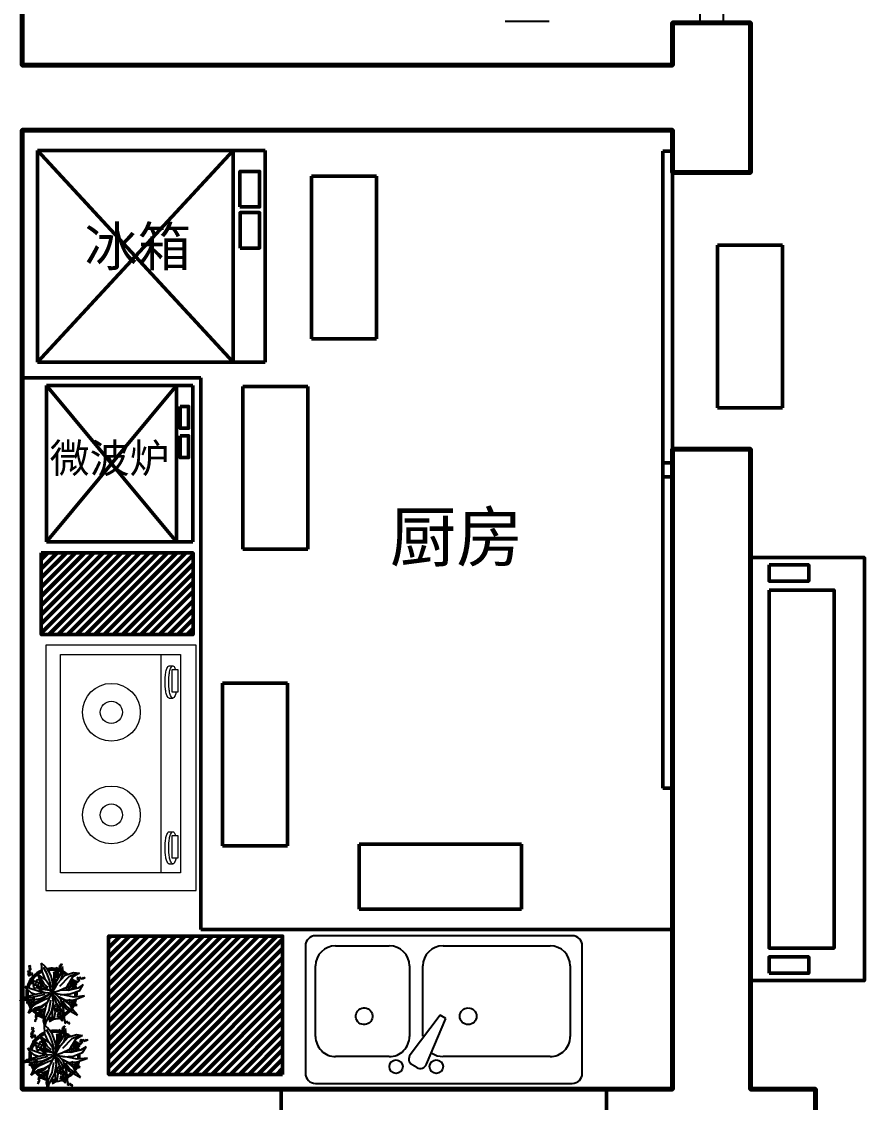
# Model space of a CAD drawing. Header units: millimetres. Extents: x 26134 to 52625, y 7627 to 18313.
# Drawn here: x 28587 to 31178, y 10652 to 13974 of the extents above; entities that cross this region are included whole.
import ezdxf

# ---------------------------------------------------------------- set-up
doc = ezdxf.new("R2010")
doc.units = ezdxf.units.MM
for name, color, linetype in [('door', 40, 'Continuous'), ('wall', 7, 'Continuous'), ('window', 50, 'Continuous'), ('人体', 7, 'Continuous'), ('区域', 22, 'Continuous'), ('家具', 6, 'Continuous'), ('户型组成', 5, 'Continuous'), ('户型面积图', 1, 'Continuous'), ('植物', 102, 'Continuous')]:
    doc.layers.add(name, color=color, linetype=linetype)
doc.styles.add('DIM_FONT', font='SIMPLEX', dxfattribs={"width": 0.8})
doc.styles.get("Standard").update_dxf_attribs({"font": 'arial.ttf'})

# ---------------------------------------------------------------- blocks, each defined once
blk = doc.blocks.new('门1')
at = {"layer": 'door'}
for p, q in [((44350.7, 18055.7), (44309.3, 18055.7)), ((44350.7, 18035), (44350.7, 18055.7)), ((44765, 18055.7), (44809.3, 18055.7)), ((44765, 18035), (44765, 18055.7)), ((44330, 18014.2), (44330, 18035)), ((44330, 18035), (44350.7, 18035)), ((44785.7, 18035), (44765, 18035)), ((44785.7, 18014.2), (44785.7, 18035)), ((44309.3, 18014.2), (44330, 18014.2)), ((44330, 18014.2), (44330, 17600)), ((44350.7, 18014.2), (44330, 18014.2)), ((44350.7, 17600), (44350.7, 18014.2)), ((44809.3, 18014.2), (44785.7, 18014.2)), ((44312.5, 17661.8), (44312.5, 17741.5)), ((44368.2, 17661.8), (44368.2, 17741.5)), ((44330, 17600), (44350.7, 17600))]:
    blk.add_line(p, q, dxfattribs=at)
at = {"layer": 'door', "lineweight": 50}
for p, q in [((44309.3, 18055.7), (44309.3, 18014.2)), ((44809.3, 18055.7), (44809.3, 18014.2))]:
    blk.add_line(p, q, dxfattribs=at)
at = {"layer": 'door', "linetype": 'ByBlock'}
blk.add_arc((44371.4, 18013.7), 414.2, 267.134, 0.0717, dxfattribs=at)
blk = doc.blocks.new('冰箱')
at = {"layer": '家具', "lineweight": 50}
for p, q in [((34285.4, 14147.2), (34985.4, 14147.2)), ((34985.4, 14147.2), (34985.4, 13497.2)), ((34985.4, 13497.2), (34285.4, 13497.2))]:
    blk.add_line(p, q, dxfattribs=at)
at = {"layer": '家具', "color": 8, "lineweight": 50}
for p, q in [((34285.4, 13497.2), (34886.7, 14147.2)), ((34285.4, 14147.2), (34886.7, 13497.2))]:
    blk.add_line(p, q, dxfattribs=at)
at = {"layer": '家具', "color": 6, "lineweight": 50}
blk.add_line((34886.7, 13497.2), (34886.7, 14147.2), dxfattribs=at)
at = {"layer": '家具', "lineweight": 50}
blk.add_lwpolyline([(34285.4, 13497.2), (34285.4, 14147.2)], dxfattribs=at)
at = {"layer": '家具', "color": 8, "lineweight": 50}
for points in [[(34907.5, 13973.9), (34907.5, 14082.9), (34967.9, 14082.9), (34967.9, 13973.9), (34907.5, 13973.9)], [(34907.7, 13847.5), (34907.7, 13956.5), (34968.1, 13956.5), (34968.1, 13847.5), (34907.7, 13847.5)]]:
    blk.add_lwpolyline(points, dxfattribs=at)
at = {"color": 5, "insert": (34429.7, 13912.1), "char_height": 120, "width": 354.843, "attachment_point": 1}
blk.add_mtext('{\\fSimSun|b0|i0|c134|p54;\\C4;冰箱}', dxfattribs=at)
blk = doc.blocks.new('平开窗6')
at = {"layer": 'window', "color": 2, "lineweight": 50}
for p, q in [((38233.7, 10083.8), (37233.7, 10083.8)), ((37233.7, 10083.8), (37233.7, 9843.8)), ((38233.7, 9843.8), (38233.7, 10083.8)), ((38233.7, 10003.8), (37233.7, 10003.8)), ((37233.7, 10003.8), (37233.7, 9923.8)), ((37233.7, 9923.8), (38233.7, 9923.8))]:
    blk.add_line(p, q, dxfattribs=at)
at = {"layer": 'window', "color": 2}
blk.add_line((38233.7, 9843.8), (37233.7, 9843.8), dxfattribs=at)
blk = doc.blocks.new('洗脸盆4')
at = {"layer": '家具'}
for p, q in [((38128.2, 11046.3), (37338.8, 11046.3)), ((37307.8, 11015.3), (37307.8, 10623.3)), ((37400.7, 11015.3), (37565.7, 11015.3)), ((37730.8, 11015.3), (38060.1, 11015.3)), ((38159.1, 10623.3), (38159.1, 11015.3)), ((37338.8, 10736.8), (37338.8, 10953.4)), ((37627.6, 10953.4), (37627.6, 10736.8)), ((37668.9, 10737.6), (37668.9, 10953.4)), ((38122, 10953.4), (38122, 10736.8)), ((37721.9, 10802.4), (37630.3, 10680.5)), ((37739.7, 10792), (37721.9, 10802.4)), ((37679.9, 10651.8), (37739.7, 10792)), ((37565.7, 10674.9), (37400.7, 10674.9)), ((38060.1, 10674.9), (37730.8, 10674.9)), ((37650.3, 10641.2), (37635.9, 10649.5)), ((37338.8, 10592.4), (38128.2, 10592.4))]:
    blk.add_line(p, q, dxfattribs=at)
for centre, major_axis, start_param, end_param in [((37338.8, 11015.3), (-30.7, 4.1), -1.437031, 0.133766), ((38128.2, 11015.3), (-30.7, -4.1), 3.007827, 4.578623), ((37400.7, 10953.4), (-4.1, 61.8), -0.066598, 1.504198), ((37565.7, 10953.4), (-4.1, -61.8), 1.637395, 3.208191), ((37730.8, 10953.4), (-4.1, 61.8), -0.066598, 1.504198), ((38060.1, 10953.4), (-4.1, -61.8), 1.637395, 3.208191), ((37488.4, 10798.7), (-12.3, 22.7), -0.4980208004935467, 5.78516450668604), ((37808.2, 10798.7), (-18.2, -18.2), 3.926991, 10.210176), ((37400.7, 10736.8), (-4.1, -61.8), -1.504198, 0.066599), ((37565.7, 10736.8), (-4.1, 61.8), 3.074994, 4.645791), ((38060.1, 10736.8), (-4.1, 61.8), 3.074994, 4.645791), ((37586.4, 10643.9), (-14.6, 14.6), 5.497787, 11.780972), ((37646.2, 10667.3), (-19.7, -6), -0.985142, 0.750803), ((37710.2, 10643.9), (-11, 17.5), -0.562659, 5.720526), ((37730.8, 10736.8), (-56.5, 25.2), 1.406988, 1.989805), ((37660.6, 10659), (-17, -11.7), 0.442569, 2.178514), ((37338.8, 10623.3), (-30.7, -4.1), -0.133766, 1.437031), ((38128.2, 10623.3), (-30.7, 4.1), 1.704562, 3.275358)]:
    blk.add_ellipse(centre, major_axis=major_axis, ratio=1, start_param=start_param, end_param=end_param, dxfattribs=at)
at = {"layer": '家具', "style": 'DIM_FONT', "width": 0.8, "flags": 9}
for tag in ['XSIZE', 'YSIZE']:
    blk.add_attdef(tag, (37648.3, 10592.4), '', height=0.375, rotation=90, dxfattribs=at)
blk = doc.blocks.new('煤气灶2')
at = {"layer": '家具', "linetype": 'Continuous', "lineweight": 13}
for p, q in [((35266.1, 12305.3), (34804, 12305.3)), ((34804, 12305.3), (34804, 11551)), ((35266.1, 11551), (35266.1, 12305.3)), ((34804, 11551), (35266.1, 11551))]:
    blk.add_line(p, q, dxfattribs=at)
at = {"layer": '家具', "lineweight": 13}
for p, q in [((34849.2, 11605.6), (34849.2, 12276.7)), ((34849.2, 12276.7), (35218.2, 12276.7)), ((35158.2, 12276.7), (35158.2, 11605.6)), ((35218.2, 12276.7), (35218.2, 11605.6)), ((35182.1, 12241.6), (35194.7, 12241.5)), ((35192.3, 12230.3), (35210.2, 12230.3)), ((35192.3, 12160.6), (35192.3, 12230.3)), ((35210.2, 12230.3), (35210.2, 12160.6)), ((35210.2, 12160.6), (35192.3, 12160.6)), ((35183.4, 12142.7), (35194.7, 12142.7)), ((35182.1, 11731.9), (35194.7, 11731.8)), ((35192.3, 11650.9), (35192.3, 11720.6)), ((35192.3, 11720.6), (35210.2, 11720.6)), ((35210.2, 11720.6), (35210.2, 11650.9)), ((35183.4, 11633), (35194.7, 11633)), ((35210.2, 11650.9), (35192.3, 11650.9)), ((35218.2, 11605.6), (34849.2, 11605.6))]:
    blk.add_line(p, q, dxfattribs=at)
for points in [[(35183.4, 12142.7, -0.259034), (35179.7, 12144.8, -0.076276), (35174.4, 12157.2, -0.036515), (35171.7, 12171.8, -0.026615), (35170.7, 12192.1, -0.026615), (35171.7, 12212.4, -0.036515), (35174.4, 12227, -0.076276), (35179.7, 12239.4, -0.259034), (35183.4, 12241.5, -0.078462), (35184.7, 12241.2, -0.056762)], [(35194.7, 12142.7, -0.259034), (35191, 12144.8, -0.076276), (35185.7, 12157.2, -0.036515), (35183.1, 12171.8, -0.026615), (35182, 12192.1, -0.026615), (35183.1, 12212.4, -0.036515), (35185.7, 12227, -0.076276), (35191, 12239.4, -0.259034), (35194.7, 12241.5, -0.259034), (35198.4, 12239.4, -0.056762), (35202.7, 12230.3, -0.036515)], [(35204.6, 12160.6, -0.008736), (35203.7, 12157.2, -0.076276), (35198.4, 12144.8, -0.259034), (35194.7, 12142.7, -0.259034)], [(35183.4, 11633, -0.259034), (35179.7, 11635, -0.076276), (35174.4, 11647.5, -0.036515), (35171.7, 11662.1, -0.026615), (35170.7, 11682.4, -0.026615), (35171.7, 11702.7, -0.036515), (35174.4, 11717.3, -0.076276), (35179.7, 11729.7, -0.259034), (35183.4, 11731.8, -0.078462), (35184.7, 11731.5, -0.056762)], [(35194.7, 11633, -0.259034), (35191, 11635, -0.076276), (35185.7, 11647.5, -0.036515), (35183.1, 11662.1, -0.026615), (35182, 11682.4, -0.026615), (35183.1, 11702.7, -0.036515), (35185.7, 11717.3, -0.076276), (35191, 11729.7, -0.259034), (35194.7, 11731.8, -0.259034), (35198.4, 11729.7, -0.056762), (35202.7, 11720.6, -0.036515)], [(35204.6, 11650.9, -0.008736), (35203.7, 11647.5, -0.076276), (35198.4, 11635, -0.259034), (35194.7, 11633, -0.259034)]]:
    blk.add_lwpolyline(points, format="xyb", dxfattribs=at)
at = {"layer": '家具', "linetype": 'Continuous', "lineweight": 13}
for centre, radius in [((35005.9, 12098.9), 88.9), ((35005.9, 12098.9), 34.1), ((35005.9, 11783.5), 88.9), ((35005.9, 11783.5), 34.1)]:
    blk.add_circle(centre, radius, dxfattribs=at)
at = {"layer": '家具', "lineweight": 13, "oblique": -180, "text_generation_flag": 4, "width": 0.8, "flags": 9}
for tag in ['YSIZE', 'XSIZE']:
    blk.add_attdef(tag, (34727.3, 11928.1), '', height=0.539, rotation=270, dxfattribs=at)
blk = doc.blocks.new('A$C0744269B')
at = {"color": 0, "linetype": 'ByBlock', "extrusion": (0, 0, -1)}
for p, q in [((-390, 350), (-370, 351)), ((-373, 341), (-390, 350)), ((-371, 425), (-361, 428)), ((-354, 413), (-371, 425)), ((-370, 351), (-371, 362)), ((-371, 362), (-364, 353)), ((-361, 428), (-366, 433)), ((-366, 433), (-359, 432)), ((-365, 384), (-355, 387)), ((-348, 372), (-365, 384)), ((-364, 353), (-358, 364)), ((-355, 387), (-360, 392)), ((-360, 392), (-353, 391)), ((-359, 432), (-357, 447)), ((-358, 364), (-348, 342)), ((-357, 447), (-351, 433)), ((-353, 391), (-351, 406)), ((-351, 433), (-343, 436)), ((-337, 427), (-351, 413)), ((-351, 406), (-345, 392)), ((-343, 436), (-348, 429)), ((-348, 429), (-337, 427)), ((-345, 392), (-337, 395)), ((-332, 386), (-345, 372)), ((-337, 395), (-342, 388)), ((-342, 388), (-332, 386)), ((49, 329), (40, 345)), ((40, 345), (57, 335)), ((57, 335), (63, 344)), ((68, 398), (60, 397)), ((60, 397), (68, 393)), ((68, 393), (60, 387)), ((60, 387), (77, 381)), ((63, 344), (63, 332)), ((75, 401), (67, 412)), ((67, 412), (68, 398)), ((81, 405), (75, 401)), ((79, 398), (81, 405)), ((89, 400), (79, 398)), ((80, 383), (89, 400)), ((84, 353), (83, 335)), ((92, 348), (84, 353)), ((96, 382), (88, 387)), ((88, 387), (89, 369)), ((91, 367), (111, 364)), ((94, 356), (92, 348)), ((97, 348), (94, 356)), ((97, 391), (96, 382)), ((101, 383), (97, 391)), ((111, 353), (97, 348)), ((115, 390), (101, 383)), ((102, 342), (111, 353)), ((105, 373), (113, 374)), ((111, 364), (105, 373)), ((107, 378), (115, 390)), ((113, 374), (107, 378)), ((121, 408), (112, 413)), ((112, 413), (113, 395)), ((116, 393), (135, 390)), ((123, 424), (119, 439)), ((119, 439), (126, 436)), ((122, 416), (121, 408)), ((126, 409), (122, 416)), ((139, 423), (124, 422)), ((126, 436), (127, 442)), ((139, 415), (126, 409)), ((127, 442), (130, 437)), ((130, 437), (139, 444)), ((130, 399), (137, 400)), ((135, 390), (130, 399)), ((131, 403), (139, 415)), ((137, 400), (131, 403)), ((141, 431), (134, 429)), ((134, 429), (139, 423)), ((139, 444), (135, 433)), ((135, 433), (141, 431)), ((142, 450), (138, 465)), ((138, 465), (145, 461)), ((158, 448), (143, 448)), ((145, 461), (146, 467)), ((146, 467), (149, 463)), ((149, 463), (158, 470)), ((160, 456), (153, 455)), ((153, 455), (158, 448)), ((158, 470), (154, 459)), ((154, 459), (160, 456)), ((-371, 308), (-389, 311)), ((-389, 311), (-375, 299)), ((-375, 299), (-382, 290)), ((-382, 290), (-371, 293)), ((-378, 333), (-373, 341)), ((-369, 337), (-378, 333)), ((-371, 293), (-373, 280)), ((-373, 280), (-351, 291)), ((-370, 317), (-371, 308)), ((-349, 339), (-370, 323)), ((-370, 323), (-369, 337)), ((-365, 309), (-370, 317)), ((-357, 320), (-365, 309)), ((-350, 295), (-357, 320)), ((-354, 224), (-328, 229)), ((-330, 216), (-354, 224)), ((-335, 310), (-347, 307)), ((-347, 307), (-330, 291)), ((-331, 315), (-341, 319)), ((-341, 319), (-335, 310)), ((-335, 205), (-330, 216)), ((-323, 211), (-335, 205)), ((-324, 333), (-331, 315)), ((-328, 229), (-331, 244)), ((-331, 244), (-320, 233)), ((-326, 291), (-305, 306)), ((-321, 315), (-324, 333)), ((-322, 194), (-323, 211)), ((-298, 218), (-322, 194)), ((-312, 317), (-321, 315)), ((-307, 273), (-320, 271)), ((-320, 271), (-304, 254)), ((-320, 233), (-314, 249)), ((-318, 309), (-312, 317)), ((-305, 306), (-318, 309)), ((-314, 249), (-296, 222)), ((-303, 278), (-313, 283)), ((-313, 283), (-307, 273)), ((-290, 180), (-306, 185)), ((-306, 185), (-297, 172)), ((-295, 296), (-303, 278)), ((-300, 254), (-278, 267)), ((-293, 278), (-295, 296)), ((-284, 279), (-293, 278)), ((-255, 178), (-292, 203)), ((-292, 203), (-290, 180)), ((-291, 272), (-284, 279)), ((-278, 267), (-291, 272)), ((-268, 134), (-253, 172)), ((-229, 203), (-251, 207)), ((-251, 207), (-234, 169)), ((-220, 209), (-234, 222)), ((-234, 222), (-229, 203)), ((-228, 167), (-185, 177)), ((-196, 233), (-220, 209)), ((-204, 202), (-196, 233)), ((-188, 199), (-204, 202)), ((-203, 191), (-188, 199)), ((-185, 177), (-203, 191)), ((40, 325), (49, 329)), ((50, 322), (40, 325)), ((41, 311), (50, 322)), ((67, 312), (41, 311)), ((66, 271), (57, 288)), ((57, 288), (74, 277)), ((57, 267), (66, 271)), ((67, 264), (57, 267)), ((58, 254), (67, 264)), ((85, 254), (58, 254)), ((63, 332), (75, 338)), ((75, 338), (71, 314)), ((74, 277), (80, 286)), ((77, 317), (76, 292)), ((88, 309), (77, 317)), ((79, 290), (105, 284)), ((80, 286), (80, 275)), ((80, 275), (92, 280)), ((85, 333), (105, 329)), ((90, 320), (88, 309)), ((92, 280), (88, 256)), ((94, 310), (90, 320)), ((113, 317), (94, 310)), ((99, 296), (109, 297)), ((105, 284), (99, 296)), ((105, 329), (100, 338)), ((100, 338), (107, 338)), ((101, 302), (113, 317)), ((109, 297), (101, 302)), ((107, 338), (102, 342)), ((322, 166), (306, 185)), ((306, 185), (311, 160)), ((331, 174), (322, 166)), ((330, 162), (331, 174)), ((335, 188), (348, 191)), ((357, 173), (335, 188)), ((348, 191), (342, 199)), ((342, 199), (351, 197)), ((351, 197), (354, 216)), ((354, 216), (362, 198)), ((378, 189), (361, 172)), ((362, 198), (372, 201)), ((372, 201), (365, 192)), ((365, 192), (378, 189)), ((395, 197), (383, 183)), ((384, 180), (397, 165)), ((404, 239), (394, 238)), ((394, 238), (405, 224)), ((398, 188), (395, 197)), ((397, 165), (399, 175)), ((404, 194), (398, 188)), ((399, 175), (405, 171)), ((407, 242), (400, 246)), ((400, 246), (404, 239)), ((402, 186), (404, 194)), ((417, 182), (402, 186)), ((403, 178), (417, 182)), ((405, 171), (403, 178)), ((415, 255), (407, 242)), ((408, 224), (426, 232)), ((417, 223), (408, 207)), ((409, 204), (423, 191)), ((415, 241), (415, 255)), ((422, 241), (415, 241)), ((417, 236), (422, 241)), ((426, 232), (417, 236)), ((421, 214), (417, 223)), ((427, 220), (421, 214)), ((423, 191), (423, 201)), ((423, 201), (430, 198)), ((426, 212), (427, 220)), ((441, 209), (426, 212)), ((427, 242), (437, 243)), ((441, 229), (427, 242)), ((427, 204), (441, 209)), ((430, 198), (427, 204)), ((437, 243), (433, 250)), ((433, 250), (440, 247)), ((440, 247), (444, 261)), ((444, 261), (447, 247)), ((459, 239), (444, 228)), ((447, 247), (456, 248)), ((456, 248), (450, 242)), ((450, 242), (459, 239)), ((467, 233), (473, 247)), ((479, 222), (467, 230)), ((473, 247), (477, 240)), ((477, 240), (480, 245)), ((486, 227), (479, 230)), ((479, 230), (479, 222)), ((480, 245), (481, 239)), ((481, 239), (492, 240)), ((492, 240), (482, 233)), ((482, 233), (486, 227)), ((497, 243), (503, 257)), ((510, 232), (497, 240)), ((503, 257), (507, 250)), ((507, 250), (511, 255)), ((516, 237), (510, 240)), ((510, 240), (510, 232)), ((511, 255), (511, 249)), ((511, 249), (522, 250)), ((522, 250), (512, 243)), ((512, 243), (516, 237)), ((-297, 172), (-325, 156)), ((-325, 156), (-291, 156)), ((-261, 133), (-302, 115)), ((-302, 115), (-282, 105)), ((-282, 105), (-294, 94)), ((-294, 94), (-278, 94)), ((-291, 156), (-291, 137)), ((-291, 137), (-281, 153)), ((-281, 153), (-268, 134)), ((-278, 94), (-280, 62)), ((-280, 62), (-261, 91)), ((-261, 91), (-245, 81)), ((-231, 99), (-255, 133)), ((-245, 81), (-253, 99)), ((-253, 99), (-231, 99)), ((-212, 137), (-240, 121)), ((-240, 121), (-207, 121)), ((-205, 146), (-221, 151)), ((-221, 151), (-212, 137)), ((-170, 144), (-207, 168)), ((-207, 168), (-205, 146)), ((-207, 121), (-206, 102)), ((-206, 102), (-196, 118)), ((-196, 118), (-183, 100)), ((-183, 100), (-168, 138)), ((-154, 111), (-176, 115)), ((-176, 115), (-159, 77)), ((-145, 117), (-159, 130)), ((-159, 130), (-154, 111)), ((-153, 75), (-110, 85)), ((-142, 119), (-145, 117)), ((-128, 99), (-123, 101)), ((-110, 85), (-128, 99)), ((252, 104), (225, 84)), ((225, 84), (242, 79)), ((242, 79), (234, 69)), ((234, 69), (246, 72)), ((266, 141), (242, 137)), ((242, 137), (266, 128)), ((246, 72), (250, 48)), ((250, 48), (259, 72)), ((281, 83), (257, 104)), ((259, 72), (273, 67)), ((266, 128), (261, 114)), ((261, 114), (273, 123)), ((274, 145), (264, 153)), ((264, 153), (266, 141)), ((264, 79), (281, 83)), ((273, 67), (264, 79)), ((273, 123), (277, 106)), ((279, 162), (274, 145)), ((277, 106), (299, 129)), ((298, 134), (279, 162)), ((310, 118), (282, 98)), ((282, 98), (299, 94)), ((299, 94), (292, 84)), ((292, 84), (304, 86)), ((311, 160), (297, 157)), ((297, 157), (310, 151)), ((310, 151), (298, 139)), ((298, 139), (329, 132)), ((304, 86), (308, 62)), ((308, 62), (317, 86)), ((338, 97), (315, 119)), ((317, 86), (331, 81)), ((322, 93), (338, 97)), ((331, 81), (322, 93)), ((347, 167), (330, 162)), ((333, 135), (347, 167)), ((368, 171), (353, 152)), ((354, 148), (372, 129)), ((372, 159), (368, 171)), ((381, 167), (372, 159)), ((372, 129), (374, 142)), ((374, 142), (382, 137)), ((378, 156), (381, 167)), ((397, 151), (378, 156)), ((379, 146), (397, 151)), ((382, 137), (379, 146)), ((-384, -132), (-412, -148)), ((-412, -148), (-378, -148)), ((-377, -124), (-393, -119)), ((-393, -119), (-384, -132)), ((-342, -126), (-379, -101)), ((-379, -101), (-377, -124)), ((-378, -148), (-378, -167)), ((-378, -167), (-368, -151)), ((-368, -151), (-355, -170)), ((-355, -170), (-339, -131)), ((-307, -147), (-348, -165)), ((-348, -165), (-327, -175)), ((-316, -101), (-338, -97)), ((-338, -97), (-321, -135)), ((-306, -95), (-320, -82)), ((-320, -82), (-316, -101)), ((-315, -136), (-272, -127)), ((-283, -71), (-306, -95)), ((-277, -181), (-301, -148)), ((-291, -102), (-283, -71)), ((-275, -105), (-291, -102)), ((-290, -113), (-275, -105)), ((-272, -127), (-290, -113)), ((60, -189), (69, -166)), ((69, -166), (72, -192)), ((258, -117), (242, -111)), ((242, -111), (248, -142)), ((253, -144), (287, -144)), ((266, -114), (258, -102)), ((258, -102), (258, -117)), ((288, -100), (266, -114)), ((300, -138), (272, -158)), ((272, -158), (289, -162)), ((276, -131), (288, -127)), ((287, -144), (276, -131)), ((277, -122), (288, -100)), ((288, -127), (277, -122)), ((289, -162), (282, -172)), ((282, -172), (294, -170)), ((294, -170), (298, -194)), ((298, -194), (307, -170)), ((328, -159), (305, -137)), ((307, -170), (321, -174)), ((312, -162), (328, -159)), ((321, -174), (312, -162)), ((333, -119), (317, -112)), ((317, -112), (323, -143)), ((328, -146), (362, -146)), ((341, -116), (333, -104)), ((333, -104), (333, -119)), ((363, -102), (341, -116)), ((372, -150), (347, -171)), ((351, -132), (363, -129)), ((362, -146), (351, -132)), ((352, -124), (363, -102)), ((363, -129), (352, -124)), ((373, -168), (372, -150)), ((386, -160), (373, -168)), ((380, -173), (386, -160)), ((-327, -175), (-340, -186)), ((-340, -186), (-324, -186)), ((-324, -186), (-325, -218)), ((-325, -218), (-307, -190)), ((-307, -190), (-291, -199)), ((-299, -182), (-277, -181)), ((-291, -199), (-299, -182)), ((-263, -342), (-249, -337)), ((-249, -344), (-263, -342)), ((-249, -337), (-252, -329)), ((-252, -329), (-245, -334)), ((-245, -334), (-243, -324)), ((-243, -324), (-230, -337)), ((-230, -340), (-241, -356)), ((-225, -317), (-238, -319)), ((-238, -319), (-225, -325)), ((-231, -349), (-214, -342)), ((-225, -325), (-228, -333)), ((-228, -333), (-221, -328)), ((-220, -315), (-226, -310)), ((-226, -310), (-225, -317)), ((-221, -328), (-219, -337)), ((-217, -305), (-220, -315)), ((-219, -337), (-206, -324)), ((-206, -321), (-217, -305)), ((-196, -288), (-215, -288)), ((-215, -288), (-198, -298)), ((-198, -298), (-203, -308)), ((-203, -308), (-193, -303)), ((-190, -286), (-196, -279)), ((-196, -279), (-196, -288)), ((-193, -303), (-192, -316)), ((-192, -316), (-173, -301)), ((-184, -273), (-190, -286)), ((-173, -297), (-184, -273)), ((-173, -308), (-151, -296)), ((-161, -314), (-173, -308)), ((-170, -321), (-161, -314)), ((-159, -320), (-170, -321)), ((-157, -340), (-159, -320)), ((-157, -266), (-135, -254)), ((-145, -272), (-157, -266)), ((-149, -323), (-157, -340)), ((-154, -279), (-145, -272)), ((-143, -278), (-154, -279)), ((-141, -327), (-149, -323)), ((-148, -298), (-131, -318)), ((-131, -318), (-145, -318)), ((-145, -318), (-141, -327)), ((-141, -298), (-143, -278)), ((-133, -281), (-141, -298)), ((-124, -285), (-133, -281)), ((-132, -256), (-115, -276)), ((-115, -276), (-128, -276)), ((-128, -276), (-124, -285)), ((31, -259), (48, -258)), ((53, -284), (31, -259)), ((36, -196), (54, -195)), ((59, -221), (36, -196)), ((48, -258), (43, -247)), ((43, -247), (54, -252)), ((54, -195), (48, -184)), ((48, -184), (60, -189)), ((54, -252), (63, -229)), ((86, -270), (58, -286)), ((63, -229), (67, -255)), ((91, -207), (64, -223)), ((67, -255), (81, -253)), ((81, -253), (70, -263)), ((70, -263), (86, -270)), ((72, -192), (87, -190)), ((87, -190), (75, -200)), ((75, -200), (91, -207)), ((79, -230), (93, -227)), ((92, -236), (79, -230)), ((82, -260), (92, -236)), ((102, -245), (82, -260)), ((106, -310), (83, -284)), ((83, -284), (101, -284)), ((93, -227), (84, -213)), ((84, -213), (116, -213)), ((84, -345), (99, -342)), ((99, -342), (89, -328)), ((89, -328), (121, -328)), ((101, -284), (95, -272)), ((95, -272), (107, -277)), ((109, -255), (102, -245)), ((107, -277), (116, -255)), ((110, -242), (109, -255)), ((125, -251), (110, -242)), ((138, -296), (111, -312)), ((116, -255), (119, -280)), ((119, -217), (125, -251)), ((119, -280), (134, -279)), ((134, -279), (122, -288)), ((122, -288), (138, -296)), ((146, -337), (124, -314)), ((124, -332), (131, -365)), ((125, -309), (145, -281)), ((145, -281), (149, -298)), ((150, -320), (146, -337)), ((149, -298), (159, -290)), ((162, -329), (150, -320)), ((159, -290), (157, -302)), ((157, -302), (181, -306)), ((181, -306), (157, -315)), ((157, -315), (162, -329)), ((347, -175), (363, -206)), ((363, -206), (370, -190)), ((370, -190), (379, -199)), ((379, -199), (378, -186)), ((378, -186), (402, -186)), ((402, -186), (380, -173)), ((-262, -425), (-278, -429)), ((-278, -429), (-271, -434)), ((-271, -434), (-276, -437)), ((-276, -437), (-271, -438)), ((-259, -368), (-273, -370)), ((-273, -370), (-259, -376)), ((-271, -438), (-273, -449)), ((-273, -449), (-265, -440)), ((-265, -440), (-260, -445)), ((-248, -397), (-263, -401)), ((-263, -401), (-257, -406)), ((-259, -376), (-262, -384)), ((-262, -384), (-255, -379)), ((-257, -406), (-262, -409)), ((-262, -409), (-256, -410)), ((-260, -445), (-262, -438)), ((-262, -438), (-254, -439)), ((-254, -366), (-260, -361)), ((-260, -361), (-259, -368)), ((-254, -439), (-260, -426)), ((-256, -410), (-259, -421)), ((-259, -421), (-251, -412)), ((-255, -379), (-253, -388)), ((-252, -356), (-254, -366)), ((-253, -388), (-240, -375)), ((-240, -372), (-252, -356)), ((-251, -412), (-246, -416)), ((-250, -351), (-249, -344)), ((-244, -347), (-250, -351)), ((-246, -416), (-247, -410)), ((-247, -410), (-240, -411)), ((-240, -411), (-246, -398)), ((-241, -356), (-244, -347)), ((-223, -355), (-231, -349)), ((-230, -360), (-223, -355)), ((-221, -360), (-230, -360)), ((-221, -374), (-221, -360)), ((-214, -362), (-221, -374)), ((-208, -366), (-214, -362)), ((-212, -343), (-200, -360)), ((-200, -360), (-210, -359)), ((-210, -359), (-208, -366)), ((98, -351), (84, -345)), ((88, -375), (98, -351)), ((107, -360), (88, -375)), ((114, -370), (107, -360)), ((116, -357), (114, -370)), ((131, -365), (116, -357)), ((140, -374), (116, -383)), ((116, -383), (127, -390)), ((127, -390), (120, -396)), ((120, -396), (129, -396)), ((129, -396), (128, -415)), ((128, -415), (139, -399)), ((139, -399), (149, -405)), ((157, -394), (144, -374)), ((149, -405), (144, -394)), ((144, -394), (157, -394)), ((162, -408), (145, -419)), ((145, -419), (154, -422)), ((154, -422), (149, -427)), ((149, -427), (156, -427)), ((156, -427), (157, -441)), ((157, -441), (164, -427)), ((171, -405), (164, -389)), ((164, -427), (172, -431)), ((165, -386), (181, -375)), ((177, -422), (165, -408)), ((167, -423), (177, -422)), ((172, -431), (167, -423)), ((176, -397), (171, -405)), ((181, -404), (176, -397)), ((181, -375), (180, -385)), ((180, -385), (187, -382)), ((196, -395), (181, -396)), ((181, -396), (181, -404)), ((187, -382), (184, -388)), ((184, -388), (196, -395)), ((210, -446), (193, -456)), ((193, -456), (203, -460)), ((203, -460), (198, -465)), ((198, -465), (205, -464)), ((205, -464), (206, -478)), ((206, -478), (213, -465)), ((225, -460), (213, -446)), ((213, -465), (220, -468)), ((216, -461), (225, -460)), ((220, -468), (216, -461)), ((249, -448), (235, -453)), ((235, -456), (237, -471)), ((237, -471), (243, -465)), ((243, -465), (245, -470)), ((245, -470), (247, -465)), ((247, -456), (249, -448)), ((254, -454), (247, -456)), ((247, -465), (257, -468)), ((249, -459), (254, -454)), ((257, -468), (249, -459)), ((262, -472), (265, -487)), ((276, -464), (263, -470)), ((265, -487), (270, -481)), ((270, -481), (273, -486)), ((273, -486), (274, -481)), ((274, -481), (285, -484)), ((275, -472), (276, -464)), ((281, -471), (275, -472)), ((277, -475), (281, -471)), ((285, -484), (277, -475))]:
    blk.add_line(p, q, dxfattribs=at)
at = {"color": 0, "extrusion": (0, 0, -1)}
for p, q in [((-158, 344), (-165, 480)), ((-102, 215), (-158, 344)), ((169, 427), (135, 306)), ((180, 309), (169, 427)), ((-142, 112), (-227, 297)), ((-227, 297), (-99, 210)), ((-40, 125), (-102, 215)), ((28, 242), (11, 169)), ((54, 174), (24, 72)), ((25, 73), (56, 241)), ((31, 343), (28, 242)), ((56, 241), (31, 343)), ((135, 306), (54, 174)), ((87, 157), (207, 289)), ((140, 215), (180, 309)), ((207, 289), (342, 333)), ((325, 254), (231, 93)), ((436, 318), (325, 254)), ((342, 333), (436, 318)), ((-405, 75), (-428, 113)), ((-428, 113), (-354, 83)), ((-326, 4), (-405, 75)), ((-354, 83), (-222, 38)), ((-260, -17), (-326, 4)), ((-290, -21), (-160, 10)), ((-152, 31), (-239, 100)), ((-239, 100), (-139, 64)), ((-222, 38), (-109, 12)), ((0, 0), (-184, -88)), ((-160, 10), (-79, 13)), ((-137, 16), (-152, 31)), ((3, 17), (-142, 112)), ((-139, 64), (-41, 52)), ((-85, -178), (0, 0)), ((-79, 13), (0, 0)), ((0, 0), (-40, 125)), ((0, 0), (87, 157)), ((112, 38), (0, 0)), ((198, -30), (0, 0)), ((0, 0), (62, -139)), ((66, -19), (0, 0)), ((0, 0), (20, -147)), ((231, 93), (112, 38)), ((255, 45), (142, 52)), ((408, 83), (255, 45)), ((289, -9), (440, 45)), ((496, 139), (408, 83)), ((440, 45), (496, 139)), ((-512, -123), (-440, -66)), ((-455, -108), (-512, -123)), ((-322, -110), (-455, -108)), ((-440, -66), (-290, -21)), ((-323, -195), (-244, -128)), ((-184, -88), (-322, -110)), ((-244, -128), (-57, -27)), ((-96, -160), (-166, -228)), ((20, -147), (-6, -285)), ((53, -292), (19, -154)), ((62, -139), (157, -270)), ((138, -98), (66, -19)), ((102, -53), (221, -110)), ((128, -22), (289, -9)), ((187, -266), (138, -98)), ((289, -182), (150, -76)), ((153, -141), (222, -243)), ((353, -59), (198, -30)), ((221, -110), (355, -101)), ((515, -41), (353, -59)), ((355, -101), (515, -41)), ((-375, -314), (-323, -195)), ((-166, -228), (-288, -263)), ((-288, -263), (-159, -261)), ((-159, -261), (-108, -238)), ((-133, -437), (-119, -316)), ((-119, -316), (-85, -178)), ((-6, -285), (-98, -451)), ((5, -229), (5, -395)), ((36, -405), (53, -292)), ((157, -270), (204, -441)), ((204, -441), (187, -266)), ((222, -243), (404, -348)), ((331, -262), (289, -182)), ((404, -348), (331, -262)), ((-112, -529), (-133, -437)), ((-98, -451), (-112, -529)), ((5, -395), (-43, -447)), ((-43, -447), (36, -405))]:
    blk.add_line(p, q, dxfattribs=at)
at = {"color": 250, "extrusion": (0, 0, -1)}
for p, q in [((-80, 318), (-134, 408)), ((-122, 146), (-182, 246)), ((-38, 207), (-80, 318)), ((-14, 88), (-38, 207)), ((269, 264), (120, 108)), ((396, 311), (269, 264)), ((-59, 90), (-122, 146)), ((-397, -80), (-455, -91)), ((-251, -53), (-397, -80)), ((-314, -215), (-245, -159)), ((-112, -17), (-251, -53)), ((-82, -152), (-170, -208)), ((-106, -94), (-49, -73)), ((-23, -110), (-49, -271)), ((35, -29), (87, -103)), ((87, -103), (143, -215)), ((168, -119), (236, -216)), ((-375, -314), (-314, -215)), ((-271, -235), (-375, -314)), ((-170, -208), (-271, -235)), ((-49, -271), (-112, -399)), ((236, -216), (327, -283)), ((-112, -399), (-118, -457))]:
    blk.add_line(p, q, dxfattribs=at)
at = {"color": 250, "linetype": 'ByBlock', "extrusion": (0, 0, -1)}
blk.add_line((-245, -159), (-106, -94), dxfattribs=at)
at = {"color": 250, "linetype": 'ByBlock'}
for centre, major_axis, start_param, end_param in [((-7, -7), (386, 124), 1.654863, 2.552642), ((-7, -7), (385, 125), 0.846774, 1.438868), ((-7, -7), (359, 115), 0.865416, 1.40833), ((-7, -7), (286, 286), 0.080212, 0.299878), ((-7, -7), (359, 115), 1.660921, 2.566933), ((-7, -7), (267, 267), 0.151631, 0.281239), ((-7, -7), (267, 267), 5.723865, 6.103747), ((-7, -7), (286, 286), 5.70879, 6.146281), ((-7, -7), (286, 286), 2.150878, 2.47792), ((-7, -7), (267, 267), 2.190322, 2.486133), ((-7, -7), (267, 267), 5.397197, 5.538305), ((-7, -7), (286, 286), 5.391682, 5.579551), ((-7, -7), (286, 286), 2.610321, 2.968412), ((-7, -7), (267, 267), 2.635733, 2.906746), ((-7, -7), (267, 267), 4.928983, 5.22161), ((-7, -7), (286, 286), 4.881681, 5.305549), ((-7, -7), (385, 126), 3.536726, 4.095681), ((-7, -7), (360, 114), 3.542796, 4.065428), ((12, -1), (267, 267), 4.101574, 4.41923), ((-7, -7), (286, 286), 4.447205, 4.741499), ((-7, -7), (267, 267), 4.515141, 4.708751), ((-7, -7), (286, 286), 3.759892, 3.90211), ((-7, -7), (267, 267), 3.794436, 3.938848), ((-7, -7), (286, 286), 3.972707, 4.400456)]:
    blk.add_ellipse(centre, major_axis=major_axis, ratio=1, start_param=start_param, end_param=end_param, dxfattribs=at)
at = {"color": 0}
blk.add_ellipse((-440, 118), major_axis=(-140, 435), ratio=0.990582, start_param=4.181898, end_param=5.319375, dxfattribs=at)

msp = doc.modelspace()

# ---------------------------------------------------------------- hatches: boundary and pattern name
at = {"layer": '区域', "lineweight": 50}
h = msp.add_hatch(dxfattribs=at)
h.set_pattern_fill('JIS_LC_20', color=251)
h.set_pattern_definition([(45, (-7772, 0), (-14.142136, 14.142136), []), (45, (-7771.6, 0), (-14.142136, 14.142136), [])])
h.paths.add_polyline_path([(28647, 12341), (29114, 12341), (29114, 12090), (28647, 12090)])
h = msp.add_hatch(dxfattribs=at)
h.set_pattern_fill('JIS_LC_20', color=251)
h.set_pattern_definition([(45, (-7899, 0), (-14.142136, 14.142136), []), (45, (-7898.6, 0), (-14.142136, 14.142136), [])])
h.paths.add_polyline_path([(29389, 10738.2), (28854, 10738.2), (28854, 11163.2), (29389, 11163.2)])

# ---------------------------------------------------------------- linework, layer by layer
at = {"layer": 'door', "color": 4, "lineweight": 50}
for p, q in [((30558, 12575), (30558, 13575)), ((30558, 13575), (30588, 13575)), ((30588, 13575), (30588, 12575)), ((30558, 11617.5), (30558, 12617.5)), ((30558, 12617.5), (30588, 12617.5)), ((30588, 12617.5), (30588, 11617.5)), ((30588, 12575), (30558, 12575)), ((30588, 11617.5), (30558, 11617.5))]:
    msp.add_line(p, q, dxfattribs=at)
at = {"layer": 'wall', "lineweight": 50}
for p, q in [((28588, 16644), (28588, 13840)), ((30588, 13840), (30588, 13970)), ((30588, 13840), (30588, 13970)), ((30588, 13970), (30828, 13970)), ((30588, 13970), (30788, 13970)), ((30828, 13970), (30828, 13640)), ((30828, 13970), (30828, 13805)), ((28588, 13840), (30588, 13840)), ((30828, 13510), (30828, 13840)), ((30828, 13510), (30828, 13675)), ((28588, 13640), (30588, 13640)), ((30588, 13640), (30588, 13510)), ((30588, 13640), (30588, 13510)), ((30588, 13510), (30828, 13510)), ((30588, 13510), (30788, 13510)), ((30588, 12660), (30588, 10693)), ((30588, 12660), (30828, 12660)), ((30828, 10693), (30828, 12660))]:
    msp.add_line(p, q, dxfattribs=at)
at = {"layer": 'wall', "color": 7, "lineweight": 50}
for p, q in [((28588, 13640), (28588, 10693)), ((28588, 13640), (29188, 13640)), ((28588, 10693), (30588, 10693)), ((30828, 10693), (31028, 10693)), ((31028, 10693), (31028, 10453))]:
    msp.add_line(p, q, dxfattribs=at)
at = {"layer": 'wall', "color": 1, "lineweight": 60}
msp.add_lwpolyline([(28588, 16644), (28588, 13840), (30588, 13840), (30588, 13970), (30828, 13970), (30828, 13510), (30588, 13510), (30588, 13640), (28588, 13640), (28588, 10693), (30588, 10693), (30588, 12660), (30828, 12660), (30828, 10693), (31028, 10693), (31028, 10453)], dxfattribs=at)
at = {"layer": '人体', "color": 7, "lineweight": 50}
for p, q in [((29478, 12999), (29478, 13499)), ((29478, 13499), (29678, 13499)), ((29678, 13499), (29678, 12999)), ((30726, 12787), (30726, 13287)), ((30726, 13287), (30926, 13287)), ((30926, 13287), (30926, 12787)), ((29678, 12999), (29478, 12999)), ((29267, 12352), (29267, 12852)), ((29267, 12852), (29467, 12852)), ((29467, 12852), (29467, 12352)), ((30926, 12787), (30726, 12787)), ((29467, 12352), (29267, 12352)), ((29204, 11441), (29204, 11941)), ((29204, 11941), (29404, 11941)), ((29404, 11941), (29404, 11441)), ((29404, 11441), (29204, 11441)), ((29624, 11246.2), (29624, 11446.2)), ((29624, 11446.2), (30124, 11446.2)), ((30124, 11446.2), (30124, 11246.2)), ((30124, 11246.2), (29624, 11246.2))]:
    msp.add_line(p, q, dxfattribs=at)
at = {"layer": '区域', "color": 251, "lineweight": 50}
for points in [[(28647, 12341), (29114, 12341), (29114, 12090), (28647, 12090)], [(29389, 10738.2), (28854, 10738.2), (28854, 11163.2), (29389, 11163.2)]]:
    msp.add_lwpolyline(points, close=True, dxfattribs=at)
at = {"layer": '家具', "color": 7, "lineweight": 50}
for p, q in [((28588, 12878.7), (29138, 12878.7)), ((29138, 12878.7), (29138, 11183.7)), ((29138, 11183.7), (30588, 11183.7))]:
    msp.add_line(p, q, dxfattribs=at)
at = {"layer": '家具', "color": 6, "lineweight": 50}
for p, q in [((28663, 12855), (29063, 12855)), ((28663, 12855), (28663, 12375)), ((29063, 12855), (29063, 12375)), ((29063, 12855), (29113, 12855)), ((29113, 12855), (29113, 12375)), ((29063, 12375), (28663, 12375)), ((29113, 12375), (29063, 12375)), ((30828, 12326.5), (31178, 12326.5))]:
    msp.add_line(p, q, dxfattribs=at)
at = {"layer": '家具', "color": 251, "lineweight": 50}
for p, q in [((28663, 12855), (29063, 12375)), ((29063, 12855), (28663, 12375))]:
    msp.add_line(p, q, dxfattribs=at)
for points in [[(29074, 12791), (29100, 12791), (29100, 12724), (29074, 12724)], [(29074, 12701), (29100, 12701), (29100, 12634), (29074, 12634)]]:
    msp.add_lwpolyline(points, close=True, dxfattribs=at)
at = {"layer": '家具', "color": 6, "lineweight": 50}
for points in [[(31178, 11676.5), (31178, 12326.5), (30828, 12326.5), (30828, 11084)], [(30885, 12226.5), (31085, 12226.5), (31085, 11126.5), (30885, 11126.5), (30885, 12226.5)], [(30828, 11084), (30828, 11026.5), (31178, 11026.5), (31178, 11676.5)]]:
    msp.add_lwpolyline(points, dxfattribs=at)
for points in [[(30885, 12304), (31007, 12304), (31007, 12254), (30885, 12254)], [(30885, 11049), (31007, 11049), (31007, 11099), (30885, 11099)]]:
    msp.add_lwpolyline(points, close=True, dxfattribs=at)
at = {"layer": '户型面积图', "color": 1, "lineweight": 60}
msp.add_lwpolyline([(31028, 10453), (31028, 10693), (30828, 10693), (30828, 12660), (30588, 12660), (30588, 10693), (28588, 10693), (28588, 13640), (30588, 13640), (30588, 13510), (30828, 13510), (30828, 13970), (30588, 13970), (30588, 13840), (28588, 13840), (28588, 16644)], dxfattribs=at)

# ---------------------------------------------------------------- block references
at = {"layer": 'door', "lineweight": 50, "xscale": -1.7, "yscale": 1.7, "zscale": 1.7, "rotation": 270}
msp.add_blockref('门1', (48.6, -61355.8), dxfattribs=at)
at = {"layer": 'window', "color": 2, "lineweight": 50}
msp.add_blockref('平开窗6', (-7848.7, 609.2), dxfattribs=at)
at = {"layer": '家具', "color": 8, "lineweight": 50}
msp.add_blockref('冰箱', (-5649.6, -569.8), dxfattribs=at)
at = {"layer": '家具', "color": 2, "lineweight": 50}
for name, p in [('煤气灶2', (-6143.2, -248)), ('洗脸盆4', (-7848.5, 118.1))]:
    msp.add_blockref(name, p, dxfattribs=at)
at = {"layer": '植物', "color": 94, "xscale": 0.193536, "yscale": 0.193536, "zscale": 0.193536}
for p in [(28680, 10987.3), (28689, 10796.4)]:
    msp.add_blockref('A$C0744269B', p, dxfattribs=at)

# ---------------------------------------------------------------- texts
at = {"layer": '家具', "color": 251, "lineweight": 50, "insert": (28673, 12677), "char_height": 90, "attachment_point": 1}
msp.add_mtext_dynamic_manual_height_columns('{\\fSimSun|b0|i0|c134|p2;\\C4;微波炉}', width=428.311, gutter_width=4109.6, heights=[0], dxfattribs=at)
at = {"layer": '户型组成', "color": 2, "lineweight": 53, "insert": (29718.8, 12465.1), "char_height": 150, "attachment_point": 1}
msp.add_mtext_dynamic_manual_height_columns('{\\fSimSun|b1|i0|c134|p2;\\C7;厨房}', width=411.083, gutter_width=4109.6, heights=[204.7], dxfattribs=at)

doc.saveas('drawing.dxf')
